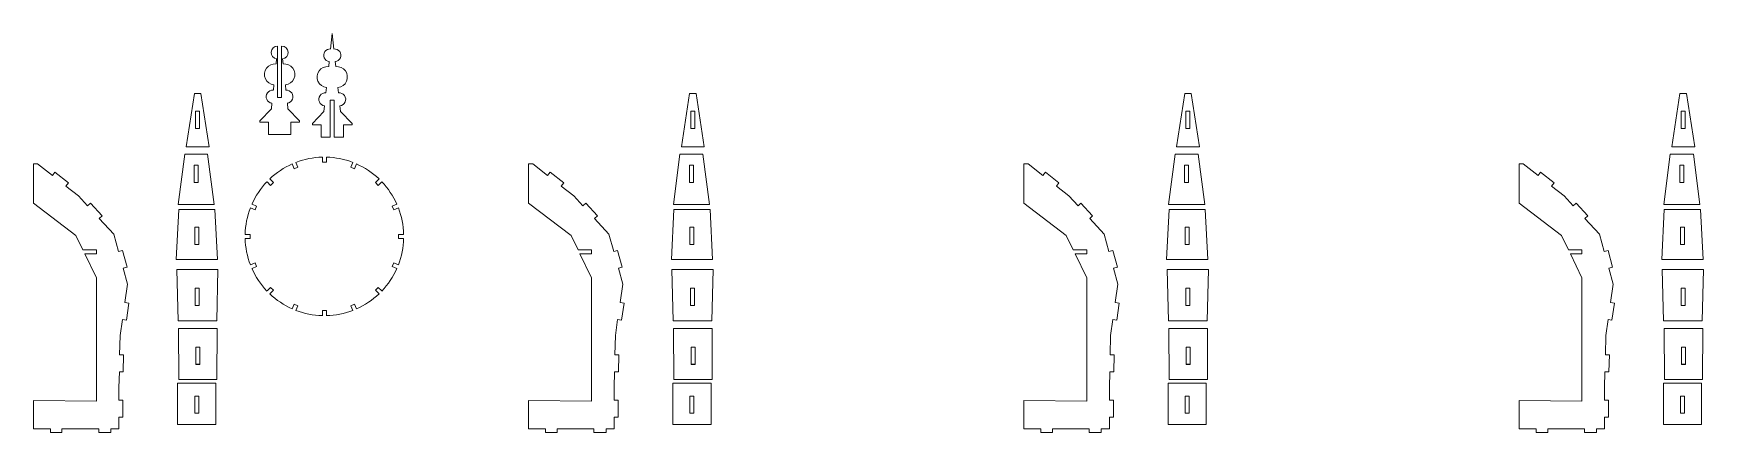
# Model space of a CAD drawing. Header units: millimetres. Extents: x -566 to 8079, y -1523 to 3979.
# Drawn here: x 243 to 1500, y 186 to 486 of the extents above; entities that cross this region are included whole.
import ezdxf

# ---------------------------------------------------------------- set-up
doc = ezdxf.new("R2010")
doc.units = ezdxf.units.MM

msp = doc.modelspace()

# ---------------------------------------------------------------- linework, layer by layer
at = {"color": 7, "linetype": 'Continuous', "lineweight": 15}
for p, q in [((467.8, 486.4), (466.6, 474.6)), ((469.1, 474.6), (467.8, 486.4)), ((425.5, 463.4), (425.9, 467.2)), ((426.7, 476.7), (426.7, 438.2)), ((429.7, 438.2), (429.7, 476.7)), ((430.4, 467.2), (430.8, 463.4)), ((465.6, 465.2), (465.2, 461.4)), ((470.5, 461.4), (470.1, 465.2)), ((364, 441.2), (357.8, 401)), ((368.8, 441.2), (364, 441.2)), ((375.1, 401), (368.8, 441.2)), ((423.5, 443.6), (423.9, 447.6)), ((432.5, 447.6), (432.9, 443.6)), ((463.5, 445.6), (463.1, 441.6)), ((472.6, 441.6), (472.1, 445.6)), ((736.9, 441.2), (730.7, 401)), ((741.8, 441.2), (736.9, 441.2)), ((748, 401), (741.8, 441.2)), ((1109.8, 441.2), (1103.6, 401)), ((1114.7, 441.2), (1109.8, 441.2)), ((1120.9, 401), (1114.7, 441.2)), ((1482.7, 441.2), (1476.5, 401)), ((1487.6, 441.2), (1482.7, 441.2)), ((1493.8, 401), (1487.6, 441.2)), ((367.9, 427.7), (364.9, 427.7)), ((364.9, 427.7), (364.9, 414.8)), ((367.9, 414.8), (367.9, 427.7)), ((413.3, 420.5), (422, 429.5)), ((422, 429.5), (422.4, 433.9)), ((426.7, 438.2), (429.7, 438.2)), ((434, 433.9), (434.4, 429.5)), ((434.4, 429.5), (443.1, 420.5)), ((462.1, 431.9), (461.6, 427.5)), ((466.3, 436.2), (469.3, 436.2)), ((466.3, 408.3), (466.3, 436.2)), ((469.3, 436.2), (469.3, 408.3)), ((474, 427.5), (473.6, 431.9)), ((740.8, 427.7), (737.8, 427.7)), ((737.8, 427.7), (737.8, 414.8)), ((740.8, 414.8), (740.8, 427.7)), ((1113.7, 427.7), (1110.7, 427.7)), ((1110.7, 427.7), (1110.7, 414.8)), ((1113.7, 414.8), (1113.7, 427.7)), ((1486.7, 427.7), (1483.7, 427.7)), ((1483.7, 427.7), (1483.7, 414.8)), ((1486.7, 414.8), (1486.7, 427.7)), ((413.3, 419.6), (413.3, 420.5)), ((419.7, 419.6), (413.3, 419.6)), ((419.7, 410.3), (419.7, 419.6)), ((443.1, 419.6), (436.6, 419.6)), ((436.6, 419.6), (436.6, 410.3)), ((443.1, 420.5), (443.1, 419.6)), ((461.6, 427.5), (452.9, 418.4)), ((452.9, 418.4), (452.9, 417.5)), ((452.9, 417.5), (459.4, 417.5)), ((459.4, 417.5), (459.4, 408.3)), ((482.7, 418.4), (474, 427.5)), ((476.3, 417.5), (482.7, 417.5)), ((476.3, 408.3), (476.3, 417.5)), ((482.7, 417.5), (482.7, 418.4)), ((364.9, 414.8), (367.9, 414.8)), ((436.6, 410.3), (419.7, 410.3)), ((459.4, 408.3), (466.3, 408.3)), ((469.3, 408.3), (476.3, 408.3)), ((737.8, 414.8), (740.8, 414.8)), ((1110.7, 414.8), (1113.7, 414.8)), ((1483.7, 414.8), (1486.7, 414.8)), ((356.7, 395.5), (351.7, 357.6)), ((374, 395.5), (356.7, 395.5)), ((357.8, 401), (375.1, 401)), ((379, 357.6), (374, 395.5)), ((460.4, 393.2), (460.4, 389.3)), ((463.4, 389.3), (463.4, 393.2)), ((729.6, 395.5), (724.7, 357.6)), ((746.9, 395.5), (729.6, 395.5)), ((730.7, 401), (748, 401)), ((751.9, 357.6), (746.9, 395.5)), ((1102.5, 395.5), (1097.6, 357.6)), ((1119.8, 395.5), (1102.5, 395.5)), ((1103.6, 401), (1120.9, 401)), ((1124.8, 357.6), (1119.8, 395.5)), ((1475.4, 395.5), (1470.5, 357.6)), ((1492.8, 395.5), (1475.4, 395.5)), ((1476.5, 401), (1493.8, 401)), ((1497.7, 357.6), (1492.8, 395.5)), ((242.8, 358.5), (242.8, 388.2)), ((242.8, 388.2), (245.9, 388.2)), ((245.9, 388.2), (257.1, 379.4)), ((257.1, 379.4), (258.9, 381.8)), ((258.9, 381.8), (269.2, 373.8)), ((366.9, 387.1), (363.9, 387.1)), ((363.9, 387.1), (363.9, 374.1)), ((366.9, 374.1), (366.9, 387.1)), ((437.7, 388.1), (439.2, 384.5)), ((439.2, 384.5), (442, 385.7)), ((442, 385.7), (440.5, 389.2)), ((460.4, 389.3), (463.4, 389.3)), ((483.4, 389.2), (481.9, 385.7)), ((481.9, 385.7), (484.7, 384.5)), ((484.7, 384.5), (486.2, 388.1)), ((615.7, 358.5), (615.7, 388.2)), ((615.7, 388.2), (618.8, 388.2)), ((618.8, 388.2), (630, 379.4)), ((630, 379.4), (631.9, 381.8)), ((631.9, 381.8), (642.1, 373.8)), ((739.8, 387.1), (736.8, 387.1)), ((736.8, 387.1), (736.8, 374.1)), ((739.8, 374.1), (739.8, 387.1)), ((988.6, 358.5), (988.6, 388.2)), ((988.6, 388.2), (991.8, 388.2)), ((991.8, 388.2), (1002.9, 379.4)), ((1002.9, 379.4), (1004.8, 381.8)), ((1004.8, 381.8), (1015, 373.8)), ((1112.7, 387.1), (1109.7, 387.1)), ((1109.7, 387.1), (1109.7, 374.1)), ((1112.7, 374.1), (1112.7, 387.1)), ((1361.5, 358.5), (1361.5, 388.2)), ((1361.5, 388.2), (1364.7, 388.2)), ((1364.7, 388.2), (1375.8, 379.4)), ((1375.8, 379.4), (1377.7, 381.8)), ((1377.7, 381.8), (1387.9, 373.8)), ((1485.6, 387.1), (1482.6, 387.1)), ((1482.6, 387.1), (1482.6, 374.1)), ((1485.6, 374.1), (1485.6, 387.1)), ((269.2, 373.8), (267.3, 371.4)), ((267.3, 371.4), (276.8, 364)), ((363.9, 374.1), (366.9, 374.1)), ((418.7, 374.7), (421.4, 371.9)), ((423.5, 374), (420.8, 376.8)), ((421.4, 371.9), (423.5, 374)), ((503.1, 376.8), (500.4, 374)), ((500.4, 374), (502.5, 371.9)), ((502.5, 371.9), (505.2, 374.7)), ((642.1, 373.8), (640.2, 371.4)), ((640.2, 371.4), (649.7, 364)), ((736.8, 374.1), (739.8, 374.1)), ((1015, 373.8), (1013.1, 371.4)), ((1013.1, 371.4), (1022.6, 364)), ((1109.7, 374.1), (1112.7, 374.1)), ((1387.9, 373.8), (1386, 371.4)), ((1386, 371.4), (1395.5, 364)), ((1482.6, 374.1), (1485.6, 374.1)), ((274.8, 334.2), (242.8, 358.5)), ((276.8, 364), (283.6, 356.6)), ((283.6, 356.6), (285.8, 358.6)), ((285.8, 358.6), (294.6, 349.1)), ((352.2, 353.7), (350.3, 316)), ((351.7, 357.6), (379, 357.6)), ((379.4, 353.7), (352.2, 353.7)), ((381.3, 316), (379.4, 353.7)), ((406.2, 355), (409.8, 353.5)), ((410.9, 356.3), (407.4, 357.7)), ((409.8, 353.5), (410.9, 356.3)), ((516.5, 357.7), (513, 356.3)), ((513, 356.3), (514.1, 353.5)), ((514.1, 353.5), (517.7, 355)), ((647.7, 334.2), (615.7, 358.5)), ((649.7, 364), (656.5, 356.6)), ((656.5, 356.6), (658.7, 358.6)), ((658.7, 358.6), (667.5, 349.1)), ((725.1, 353.7), (723.2, 316)), ((724.7, 357.6), (751.9, 357.6)), ((752.3, 353.7), (725.1, 353.7)), ((754.2, 316), (752.3, 353.7)), ((1020.6, 334.2), (988.6, 358.5)), ((1022.6, 364), (1029.4, 356.6)), ((1029.4, 356.6), (1031.6, 358.6)), ((1031.6, 358.6), (1040.4, 349.1)), ((1098, 353.7), (1096.1, 316)), ((1097.6, 357.6), (1124.8, 357.6)), ((1125.2, 353.7), (1098, 353.7)), ((1127.1, 316), (1125.2, 353.7)), ((1393.5, 334.2), (1361.5, 358.5)), ((1395.5, 364), (1402.3, 356.6)), ((1402.3, 356.6), (1404.6, 358.6)), ((1404.6, 358.6), (1413.3, 349.1)), ((1470.9, 353.7), (1469, 316)), ((1470.5, 357.6), (1497.7, 357.6)), ((1498.1, 353.7), (1470.9, 353.7)), ((1500.1, 316), (1498.1, 353.7)), ((294.6, 349.1), (292.4, 347.1)), ((292.4, 347.1), (303.3, 335.3)), ((367.3, 340.5), (364.3, 340.5)), ((364.3, 340.5), (364.3, 327.5)), ((367.3, 327.5), (367.3, 340.5)), ((667.5, 349.1), (665.3, 347.1)), ((665.3, 347.1), (676.2, 335.3)), ((740.2, 340.5), (737.2, 340.5)), ((737.2, 340.5), (737.2, 327.5)), ((740.2, 327.5), (740.2, 340.5)), ((1040.4, 349.1), (1038.2, 347.1)), ((1038.2, 347.1), (1049.1, 335.3)), ((1113.1, 340.5), (1110.1, 340.5)), ((1110.1, 340.5), (1110.1, 327.5)), ((1113.1, 327.5), (1113.1, 340.5)), ((1413.3, 349.1), (1411.1, 347.1)), ((1411.1, 347.1), (1422, 335.3)), ((1486, 340.5), (1483, 340.5)), ((1483, 340.5), (1483, 327.5)), ((1486, 327.5), (1486, 340.5)), ((280, 323.4), (274.8, 334.2)), ((303.3, 335.3), (306.9, 322)), ((364.3, 327.5), (367.3, 327.5)), ((406.1, 335), (402.3, 335)), ((402.3, 332), (406.1, 332)), ((406.1, 332), (406.1, 335)), ((521.6, 335), (517.8, 335)), ((517.8, 335), (517.8, 332)), ((517.8, 332), (521.6, 332)), ((652.9, 323.4), (647.7, 334.2)), ((676.2, 335.3), (679.8, 322)), ((737.2, 327.5), (740.2, 327.5)), ((1025.8, 323.4), (1020.6, 334.2)), ((1049.1, 335.3), (1052.7, 322)), ((1110.1, 327.5), (1113.1, 327.5)), ((1398.7, 323.4), (1393.5, 334.2)), ((1422, 335.3), (1425.7, 322)), ((1483, 327.5), (1486, 327.5)), ((290.2, 323.4), (280, 323.4)), ((290.2, 302.3), (281.4, 320.4)), ((281.4, 320.4), (290.2, 320.4)), ((290.2, 320.4), (290.2, 323.4)), ((306.9, 322), (309.8, 322.8)), ((309.8, 322.8), (313.3, 310.3)), ((350.3, 316), (381.3, 316)), ((663.1, 323.4), (652.9, 323.4)), ((663.1, 302.3), (654.3, 320.4)), ((654.3, 320.4), (663.1, 320.4)), ((663.1, 320.4), (663.1, 323.4)), ((679.8, 322), (682.7, 322.8)), ((682.7, 322.8), (686.2, 310.3)), ((723.2, 316), (754.2, 316)), ((1036, 323.4), (1025.8, 323.4)), ((1036, 302.3), (1027.2, 320.4)), ((1027.2, 320.4), (1036, 320.4)), ((1036, 320.4), (1036, 323.4)), ((1052.7, 322), (1055.6, 322.8)), ((1055.6, 322.8), (1059.1, 310.3)), ((1096.1, 316), (1127.1, 316)), ((1408.9, 323.4), (1398.7, 323.4)), ((1408.9, 302.3), (1400.2, 320.4)), ((1400.2, 320.4), (1408.9, 320.4)), ((1408.9, 320.4), (1408.9, 323.4)), ((1425.7, 322), (1428.6, 322.8)), ((1428.6, 322.8), (1432, 310.3)), ((1469, 316), (1500.1, 316)), ((290.2, 209.5), (290.2, 302.3)), ((313.3, 310.3), (310.4, 309.5)), ((310.4, 309.5), (313.7, 297.5)), ((381.7, 308.6), (350.7, 308.6)), ((350.7, 308.6), (351.7, 269.8)), ((380.8, 269.8), (381.7, 308.6)), ((409.8, 313.5), (406.2, 312)), ((407.4, 309.3), (410.9, 310.8)), ((410.9, 310.8), (409.8, 313.5)), ((514.1, 313.5), (513, 310.8)), ((513, 310.8), (516.5, 309.3)), ((517.7, 312), (514.1, 313.5)), ((663.1, 209.5), (663.1, 302.3)), ((686.2, 310.3), (683.3, 309.5)), ((683.3, 309.5), (686.6, 297.5)), ((754.7, 308.6), (723.6, 308.6)), ((723.6, 308.6), (724.6, 269.8)), ((753.7, 269.8), (754.7, 308.6)), ((1036, 209.5), (1036, 302.3)), ((1059.1, 310.3), (1056.2, 309.5)), ((1056.2, 309.5), (1059.5, 297.5)), ((1127.6, 308.6), (1096.5, 308.6)), ((1096.5, 308.6), (1097.5, 269.8)), ((1126.6, 269.8), (1127.6, 308.6)), ((1408.9, 209.5), (1408.9, 302.3)), ((1432, 310.3), (1429.1, 309.5)), ((1429.1, 309.5), (1432.4, 297.5)), ((1500.5, 308.6), (1469.4, 308.6)), ((1469.4, 308.6), (1470.4, 269.8)), ((1499.5, 269.8), (1500.5, 308.6)), ((313.7, 297.5), (311.7, 283.8)), ((367.7, 294.4), (364.7, 294.4)), ((364.7, 294.4), (364.7, 281.4)), ((367.7, 281.4), (367.7, 294.4)), ((421.4, 295.1), (418.7, 292.4)), ((420.8, 290.2), (423.5, 293)), ((423.5, 293), (421.4, 295.1)), ((502.5, 295.1), (500.4, 293)), ((500.4, 293), (503.1, 290.2)), ((505.2, 292.4), (502.5, 295.1)), ((686.6, 297.5), (684.6, 283.8)), ((740.6, 294.4), (737.6, 294.4)), ((737.6, 294.4), (737.6, 281.4)), ((740.6, 281.4), (740.6, 294.4)), ((1059.5, 297.5), (1057.5, 283.8)), ((1113.5, 294.4), (1110.5, 294.4)), ((1110.5, 294.4), (1110.5, 281.4)), ((1113.5, 281.4), (1113.5, 294.4)), ((1432.4, 297.5), (1430.4, 283.8)), ((1486.5, 294.4), (1483.5, 294.4)), ((1483.5, 294.4), (1483.5, 281.4)), ((1486.5, 281.4), (1486.5, 294.4)), ((311.7, 283.8), (314.6, 283.3)), ((314.6, 283.3), (312.8, 270.5)), ((364.7, 281.4), (367.7, 281.4)), ((439.2, 282.5), (437.7, 278.9)), ((442, 281.3), (439.2, 282.5)), ((440.5, 277.8), (442, 281.3)), ((463.4, 277.7), (460.4, 277.7)), ((460.4, 277.7), (460.4, 273.8)), ((463.4, 273.8), (463.4, 277.7)), ((484.7, 282.5), (481.9, 281.3)), ((481.9, 281.3), (483.4, 277.8)), ((486.2, 278.9), (484.7, 282.5)), ((684.6, 283.8), (687.6, 283.3)), ((687.6, 283.3), (685.7, 270.5)), ((737.6, 281.4), (740.6, 281.4)), ((1057.5, 283.8), (1060.5, 283.3)), ((1060.5, 283.3), (1058.6, 270.5)), ((1110.5, 281.4), (1113.5, 281.4)), ((1430.4, 283.8), (1433.4, 283.3)), ((1433.4, 283.3), (1431.5, 270.5)), ((1483.5, 281.4), (1486.5, 281.4)), ((309.8, 270.9), (308, 258.8)), ((312.8, 270.5), (309.8, 270.9)), ((351.7, 269.8), (380.8, 269.8)), ((352, 264.2), (352, 264.1)), ((381.1, 264.2), (352, 264.2)), ((381.1, 264.1), (352, 264.1)), ((352, 264.1), (352.2, 225.7)), ((380.9, 225.7), (381.1, 264.1)), ((381.1, 264.2), (381.1, 264.1)), ((682.7, 270.9), (681, 258.8)), ((685.7, 270.5), (682.7, 270.9)), ((724.6, 269.8), (753.7, 269.8)), ((724.9, 264.2), (724.9, 264.1)), ((754, 264.2), (724.9, 264.2)), ((754, 264.1), (724.9, 264.1)), ((724.9, 264.1), (725.1, 225.7)), ((753.9, 225.7), (754, 264.1)), ((754, 264.2), (754, 264.1)), ((1055.6, 270.9), (1053.9, 258.8)), ((1058.6, 270.5), (1055.6, 270.9)), ((1097.5, 269.8), (1126.6, 269.8)), ((1097.8, 264.2), (1097.8, 264.1)), ((1127, 264.2), (1097.8, 264.2)), ((1127, 264.1), (1097.8, 264.1)), ((1097.8, 264.1), (1098, 225.7)), ((1126.8, 225.7), (1127, 264.1)), ((1127, 264.2), (1127, 264.1)), ((1428.6, 270.9), (1426.8, 258.8)), ((1431.5, 270.5), (1428.6, 270.9)), ((1470.4, 269.8), (1499.5, 269.8)), ((1470.8, 264.2), (1470.8, 264.1)), ((1499.9, 264.2), (1470.8, 264.2)), ((1499.9, 264.1), (1470.8, 264.1)), ((1470.8, 264.1), (1471, 225.7)), ((1499.7, 225.7), (1499.9, 264.1)), ((1499.9, 264.2), (1499.9, 264.1)), ((308, 258.8), (307.7, 244.4)), ((681, 258.8), (680.6, 244.4)), ((1053.9, 258.8), (1053.6, 244.4)), ((1426.8, 258.8), (1426.5, 244.4)), ((307.7, 244.4), (310.7, 244.3)), ((310.7, 244.3), (310.5, 231.4)), ((368.1, 250.1), (365.1, 250.1)), ((365.1, 250.1), (365.1, 237.1)), ((368.1, 237.1), (368.1, 250.1)), ((680.6, 244.4), (683.6, 244.3)), ((683.6, 244.3), (683.4, 231.4)), ((741, 250.1), (738, 250.1)), ((738, 250.1), (738, 237.1)), ((741, 237.1), (741, 250.1)), ((1053.6, 244.4), (1056.6, 244.3)), ((1056.6, 244.3), (1056.3, 231.4)), ((1113.9, 250.1), (1110.9, 250.1)), ((1110.9, 250.1), (1110.9, 237.1)), ((1113.9, 237.1), (1113.9, 250.1)), ((1426.5, 244.4), (1429.5, 244.3)), ((1429.5, 244.3), (1429.2, 231.4)), ((1486.8, 250.1), (1483.8, 250.1)), ((1483.8, 250.1), (1483.8, 237.1)), ((1486.8, 237.1), (1486.8, 250.1)), ((307.5, 231.4), (307.2, 219.6)), ((310.5, 231.4), (307.5, 231.4)), ((365.1, 237.2), (368.1, 237.2)), ((365.1, 237.1), (368.1, 237.1)), ((680.4, 231.4), (680.1, 219.6)), ((683.4, 231.4), (680.4, 231.4)), ((738, 237.2), (741, 237.2)), ((738, 237.1), (741, 237.1)), ((1053.3, 231.4), (1053, 219.6)), ((1056.3, 231.4), (1053.3, 231.4)), ((1110.9, 237.2), (1113.9, 237.2)), ((1110.9, 237.1), (1113.9, 237.1)), ((1426.2, 231.4), (1425.9, 219.6)), ((1429.2, 231.4), (1426.2, 231.4)), ((1483.8, 237.2), (1486.8, 237.2)), ((1483.8, 237.1), (1486.8, 237.1)), ((307.2, 219.6), (307.2, 210.2)), ((351.4, 223), (351.4, 191.8)), ((380.1, 223), (351.4, 223)), ((352.2, 225.7), (380.9, 225.7)), ((380.1, 191.8), (380.1, 223)), ((680.1, 219.6), (680.1, 210.2)), ((724.3, 223), (724.3, 191.8)), ((753.1, 223), (724.3, 223)), ((725.1, 225.7), (753.9, 225.7)), ((753.1, 191.8), (753.1, 223)), ((1053, 219.6), (1053, 210.2)), ((1097.3, 223), (1097.3, 191.8)), ((1126, 223), (1097.3, 223)), ((1098, 225.7), (1126.8, 225.7)), ((1126, 191.8), (1126, 223)), ((1425.9, 219.6), (1425.9, 210.2)), ((1470.2, 223), (1470.2, 191.8)), ((1498.9, 223), (1470.2, 223)), ((1471, 225.7), (1499.7, 225.7)), ((1498.9, 191.8), (1498.9, 223)), ((242.8, 188.7), (242.8, 210)), ((242.8, 210), (290.2, 209.5)), ((307.2, 210.2), (310.2, 210.2)), ((310.2, 210.2), (310.2, 197.3)), ((367.3, 213.3), (364.3, 213.3)), ((364.3, 213.3), (364.3, 200.4)), ((367.3, 200.4), (367.3, 213.3)), ((615.7, 188.7), (615.7, 210)), ((615.7, 210), (663.1, 209.5)), ((680.1, 210.2), (683.1, 210.2)), ((683.1, 210.2), (683.1, 197.3)), ((740.2, 213.3), (737.2, 213.3)), ((737.2, 213.3), (737.2, 200.4)), ((740.2, 200.4), (740.2, 213.3)), ((988.6, 188.7), (988.6, 210)), ((988.6, 210), (1036, 209.5)), ((1053, 210.2), (1056, 210.2)), ((1056, 210.2), (1056, 197.3)), ((1113.1, 213.3), (1110.1, 213.3)), ((1110.1, 213.3), (1110.1, 200.4)), ((1113.1, 200.4), (1113.1, 213.3)), ((1361.5, 188.7), (1361.5, 210)), ((1361.5, 210), (1408.9, 209.5)), ((1425.9, 210.2), (1428.9, 210.2)), ((1428.9, 210.2), (1428.9, 197.3)), ((1486, 213.3), (1483, 213.3)), ((1483, 213.3), (1483, 200.4)), ((1486, 200.4), (1486, 213.3)), ((255.6, 188.7), (242.8, 188.7)), ((255.6, 185.7), (255.6, 188.7)), ((292, 188.7), (264.3, 188.7)), ((264.3, 185.7), (264.3, 188.7)), ((292, 185.7), (292, 188.7)), ((307.2, 188.7), (301.1, 188.7)), ((301.1, 185.7), (301.1, 188.7)), ((310.2, 197.3), (307.2, 197.3)), ((307.2, 197.3), (307.2, 188.7)), ((351.4, 191.8), (380.1, 191.8)), ((364.3, 200.4), (367.3, 200.4)), ((628.5, 188.7), (615.7, 188.7)), ((628.5, 185.7), (628.5, 188.7)), ((664.9, 188.7), (637.2, 188.7)), ((637.2, 185.7), (637.2, 188.7)), ((664.9, 185.7), (664.9, 188.7)), ((674, 185.7), (674, 188.7)), ((680.1, 188.7), (674, 188.7)), ((683.1, 197.3), (680.1, 197.3)), ((680.1, 197.3), (680.1, 188.7)), ((724.3, 191.8), (753.1, 191.8)), ((737.2, 200.4), (740.2, 200.4)), ((1001.4, 188.7), (988.6, 188.7)), ((1001.4, 185.7), (1001.4, 188.7)), ((1037.8, 188.7), (1010.1, 188.7)), ((1010.1, 185.7), (1010.1, 188.7)), ((1037.8, 185.7), (1037.8, 188.7)), ((1046.9, 185.7), (1046.9, 188.7)), ((1053, 188.7), (1046.9, 188.7)), ((1056, 197.3), (1053, 197.3)), ((1053, 197.3), (1053, 188.7)), ((1097.3, 191.8), (1126, 191.8)), ((1110.1, 200.4), (1113.1, 200.4)), ((1374.3, 188.7), (1361.5, 188.7)), ((1374.3, 185.7), (1374.3, 188.7)), ((1410.7, 188.7), (1383.1, 188.7)), ((1383.1, 185.7), (1383.1, 188.7)), ((1410.7, 185.7), (1410.7, 188.7)), ((1419.8, 185.7), (1419.8, 188.7)), ((1425.9, 188.7), (1419.8, 188.7)), ((1428.9, 197.3), (1425.9, 197.3)), ((1425.9, 197.3), (1425.9, 188.7)), ((1470.2, 191.8), (1498.9, 191.8)), ((1483, 200.4), (1486, 200.4)), ((264.3, 185.7), (255.6, 185.7)), ((301.1, 185.7), (292, 185.7)), ((637.2, 185.7), (628.5, 185.7)), ((674, 185.7), (664.9, 185.7)), ((1010.1, 185.7), (1001.4, 185.7)), ((1046.9, 185.7), (1037.8, 185.7)), ((1383.1, 185.7), (1374.3, 185.7)), ((1419.8, 185.7), (1410.7, 185.7))]:
    msp.add_line(p, q, dxfattribs=at)
for centre, radius, start, end in [((426.5, 471.9), 4.76, 87.0693, 263.9589), ((429.9, 471.9), 4.76, 276.0411, 92.9307), ((466.1, 469.9), 4.76, 83.9589, 263.9589), ((469.6, 469.9), 4.76, 276.0411, 96.0411), ((424.7, 455.5), 7.92, 83.9589, 263.9589), ((431.7, 455.5), 7.92, 276.0411, 96.0411), ((464.3, 453.5), 7.92, 83.9589, 263.9589), ((471.3, 453.5), 7.92, 276.0411, 96.0411), ((422.9, 438.7), 4.87, 83.9589, 263.9589), ((433.4, 438.7), 4.87, 276.0411, 96.0411), ((462.6, 436.7), 4.87, 83.9589, 263.9589), ((473.1, 436.7), 4.87, 276.0411, 96.0411), ((461.9, 333.5), 59.7, 91.4396, 111.0604), ((461.9, 333.5), 59.7, 68.9396, 88.5604), ((461.9, 333.5), 59.7, 113.9396, 133.5604), ((461.9, 333.5), 59.7, 46.4396, 66.0604), ((461.9, 333.5), 59.7, 136.4396, 156.0604), ((461.9, 333.5), 59.7, 23.9396, 43.5604), ((461.9, 333.5), 59.7, 158.9396, 178.5604), ((461.9, 333.5), 59.7, 1.4396, 21.0604), ((461.9, 333.5), 59.7, 181.4396, 201.0604), ((461.9, 333.5), 59.7, 338.9396, 358.5604), ((461.9, 333.5), 59.7, 203.9396, 223.5604), ((461.9, 333.5), 59.7, 316.4396, 336.0604), ((461.9, 333.5), 59.7, 226.4396, 246.0604), ((461.9, 333.5), 59.7, 293.9396, 313.5604), ((461.9, 333.5), 59.7, 248.9396, 268.5604), ((461.9, 333.5), 59.7, 271.4396, 291.0604)]:
    msp.add_arc(centre, radius, start, end, dxfattribs=at)

doc.saveas('drawing.dxf')
